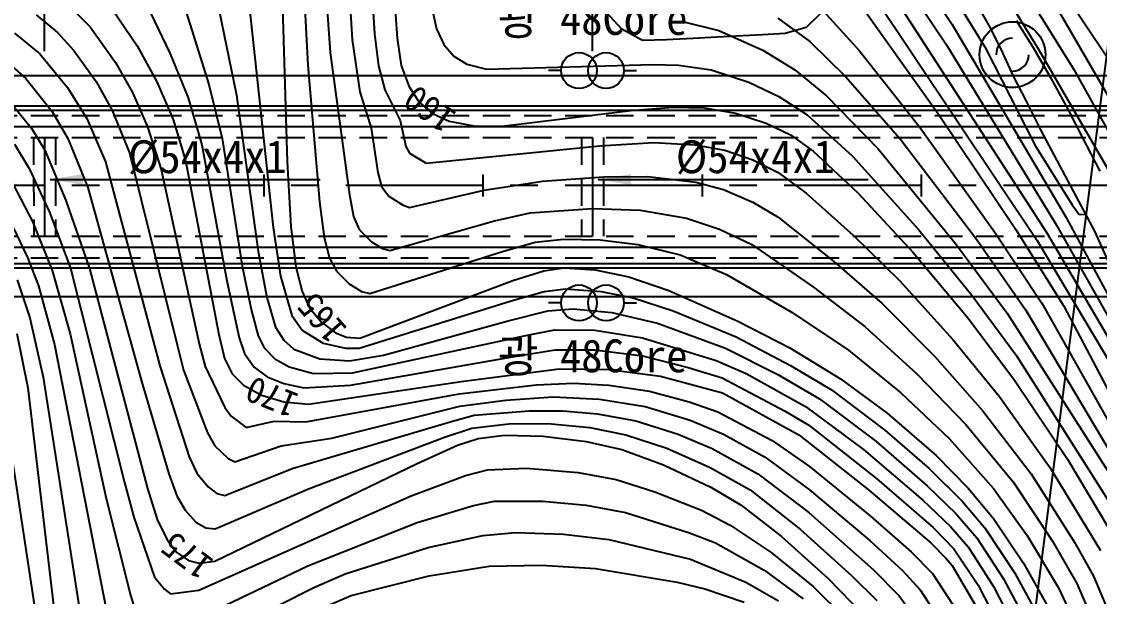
# Model space of a CAD drawing. Header units: millimetres. Extents: x 6886 to 7682, y 1103 to 1807.
# Drawn here: x 7170.6 to 7268.9, y 1436.7 to 1489.1 of the extents above; entities that cross this region are included whole.
import ezdxf
from ezdxf.enums import TextEntityAlignment as Align
from ezdxf.xclip import XClip

# ---------------------------------------------------------------- set-up
doc = ezdxf.new("R2010")
doc.units = ezdxf.units.MM
doc.header["$LTSCALE"] = 10
doc.header["$MEASUREMENT"] = 0
doc.header["$XCLIPFRAME"] = 2
doc.linetypes.add('CENTER', pattern=[2, 1.25, -0.25, 0.25, -0.25])
doc.linetypes.add('HIDDEN', pattern=[0.375, 0.25, -0.125])
for name, color, linetype in [('TN-TEXT', 3, 'Continuous'), ('TZ-BASE', 253, 'Continuous'), ('TZ-CABL', 4, 'Continuous'), ('TZ-SYMB', 1, 'Continuous')]:
    doc.layers.add(name, color=color, linetype=linetype)
doc.styles.add('HANA', font='GulimChe.ttf')
doc.styles.get("Standard").update_dxf_attribs({"font": 'GulimChe.ttf'})
doc.linetypes.add('ZIGZAG', pattern='A,0.0001,-0.2,[131,ltypeshp.shx,S=0.2,R=0,X=-0.2,Y=0],-0.4,[131,ltypeshp.shx,S=0.2,R=180,X=0.2,Y=0],-0.2', length=0.8001)
doc.dimstyles.get("Standard").update_dxf_attribs({"dimtxt": 0.18, "dimasz": 0.18, "dimexe": 0.18, "dimexo": 0.0625, "dimgap": 0.09, "dimtad": 0, "dimtih": 1, "dimtoh": 1, "dimdec": 4, "dimzin": 0, "dimdsep": 46, "dimtxsty": 'Standard', "dimcen": 0.09, "dimadec": 0, "dimazin": 0, "dimtfac": 1, "dimtdec": 4, "dimtofl": 0, "dimtmove": 0, "dimatfit": 3, "dimfxl": 0, "dimtolj": 1, "dimtzin": 0, "dimarcsym": 0})

# ---------------------------------------------------------------- blocks, each defined once
blk = doc.blocks.new('JD-GFJ6DDFJGD34XDGH')
at = {"layer": 'TZ-BASE'}
for p, q in [((272.794, -175.909), (317.886, 175)), ((225.018, 27.049, 163), (226.058, 12.137, 163)), ((229.235, 26.87, 161), (230.117, 13.836, 161)), ((282.238, 26.206, 149), (290.716, 12.388, 149)), ((221.464, 24.758, 165), (222.145, 2.17, 165)), ((223.275, 25.383, 164), (224.018, 10.974, 164)), ((227.361, 25.186, 162), (228.073, 13.282, 162)), ((217.824, 24.321, 166), (220.867, -3.812, 166)), ((214.616, 22.484, 167), (217.507, 8.262, 167)), ((278.175, 21.664, 151), (282.827, 14.705, 151)), ((279.897, 22.233, 150), (285.839, 12.6, 150)), ((231.606, 21.336, 160), (232.189, 13.453, 160)), ((207.428, 20.475, 169), (211.463, 12.017, 169)), ((211.451, 20.592, 168), (214.992, 9.209, 168)), ((277.25, 20.346, 152), (282.314, 12.837, 152)), ((276.495, 18.802, 153), (291.457, -4.312, 153)), ((288.621, 19.146, 148), (293.924, 10.583, 148)), ((304.237, 0.731, 146), (292.652, 18.144, 146)), ((275.425, 17.646, 154), (290.577, -5.013, 154)), ((202.348, 16.297, 171), (204.154, 14.495, 171)), ((206.244, 15.973, 170), (208.435, 12.754, 170)), ((235.353, 16.094, 159), (235.757, 14.289, 159)), ((252.67, 14.278, 156.63), (251.256, 15.836, 156.63)), ((271.018, 15.962, 156), (274.363, 12.305, 156)), ((274.787, 16.041, 155), (281.581, 6.521, 155)), ((286.316, 14.384, 141.522), (285.103, 16.521, 141.522)), ((308.136, -10.995, 147), (292.156, 16.614, 147)), ((199.242, 15.565, 172), (201.173, 13.975, 172)), ((258.085, 14.986, 158), (261.512, 14.143, 158)), ((266.916, 15.277, 157), (269.831, 13.138, 157)), ((270.797, 15.708, 156.63), (269.498, 14.425, 156.63)), ((288.647, 15.074, 155.51), (290.212, 12.607, 155.51)), ((197.261, 13.916, 173), (199.567, 12.035, 173)), ((201.173, 13.975, 172), (202.68, 12.333, 172)), ((204.154, 14.495, 171), (206.475, 11.228, 171)), ((230.117, 13.836, 161), (230.478, 10.914, 161)), ((235.757, 14.289, 159), (236.429, 12.871, 159)), ((254.573, 13.245, 156.63), (252.67, 14.278, 156.63)), ((261.512, 14.143, 158), (265.55, 12.361, 158)), ((267.58, 13.876, 156.63), (265.521, 13.751, 156.63)), ((269.498, 14.425, 156.63), (267.58, 13.876, 156.63)), ((282.827, 14.705, 151), (293.217, -2.908, 151)), ((287.437, 12.125, 141.522), (286.316, 14.384, 141.522)), ((228.073, 13.282, 162), (228.764, 8.56, 162)), ((232.189, 13.453, 160), (232.533, 10.951, 160)), ((236.429, 12.871, 159), (237.34, 11.819, 159)), ((256.736, 13.292, 156.63), (254.573, 13.245, 156.63)), ((259.177, 13.419, 156.63), (256.736, 13.292, 156.63)), ((261.336, 13.533, 156.63), (259.177, 13.419, 156.63)), ((263.727, 13.657, 156.63), (261.336, 13.533, 156.63)), ((265.521, 13.751, 156.63), (263.727, 13.657, 156.63)), ((269.831, 13.138, 157), (273.098, 9.948, 157)), ((282.314, 12.837, 152), (292.337, -3.61, 152)), ((199.567, 12.035, 173), (202.106, 8.949, 173)), ((202.68, 12.333, 172), (204.695, 9.497, 172)), ((208.435, 12.754, 170), (210.252, 9.472, 170)), ((211.463, 12.017, 169), (213.102, 8, 169)), ((226.058, 12.137, 163), (227.811, -0.84, 163)), ((237.34, 11.819, 159), (238.54, 11.077, 159)), ((265.55, 12.361, 158), (268.46, 10.565, 158)), ((274.363, 12.305, 156), (279.848, 5.367, 156)), ((285.839, 12.6, 150), (290.395, 3.651, 150)), ((288.418, 9.993, 141.522), (287.437, 12.125, 141.522)), ((290.212, 12.607, 155.51), (291.776, 9.871, 155.51)), ((290.716, 12.388, 149), (297.002, 1.562, 149)), ((195.993, 11.796, 174), (198.288, 9.773, 174)), ((206.475, 11.228, 171), (208.036, 8.481, 171)), ((224.018, 10.974, 164), (225.085, -1.471, 164)), ((230.478, 10.914, 161), (231.044, 8.729, 161)), ((232.533, 10.951, 160), (233.273, 9.003, 160)), ((238.54, 11.077, 159), (240.32, 10.609, 159)), ((240.32, 10.609, 159), (255.518, 11.04, 159)), ((255.518, 11.04, 159), (257.859, 10.997, 159)), ((257.859, 10.997, 159), (260.819, 10.559, 159)), ((700, 10), (80, 10)), ((260.819, 10.559, 159), (264.258, 9.447, 159)), ((268.46, 10.565, 158), (271.343, 8.197, 158)), ((273.098, 9.948, 157), (278.065, 4.263, 157)), ((289.607, 7.688, 141.522), (288.418, 9.993, 141.522)), ((291.776, 9.871, 155.51), (293.421, 6.84, 155.51)), ((293.924, 10.583, 148), (305.191, -9.698, 148)), ((198.288, 9.773, 174), (200.684, 6.76, 174)), ((202.106, 8.949, 173), (203.864, 6.121, 173)), ((204.695, 9.497, 172), (206.18, 6.856, 172)), ((210.252, 9.472, 170), (211.729, 6.041, 170)), ((214.992, 9.209, 168), (216.194, 4.282, 168)), ((233.273, 9.003, 160), (234.196, 7.626, 160)), ((264.258, 9.447, 159), (266.997, 8.135, 159)), ((196.653, 7.884, 175), (198.796, 5.254, 175)), ((208.036, 8.481, 171), (209.395, 5.366, 171)), ((213.102, 8, 169), (214.357, 3.722, 169)), ((217.507, 8.262, 167), (219.476, -6.004, 167)), ((228.764, 8.56, 162), (229.81, 5.249, 162)), ((231.044, 8.729, 161), (232.45, 5.93, 161)), ((266.997, 8.135, 159), (269.583, 6.467, 159)), ((271.343, 8.197, 158), (276.064, 3.352, 158)), ((80, 7.29), (700, 7.288)), ((80, 6.89), (700, 6.888)), ((234.196, 7.626, 160), (235.393, 6.586, 160)), ((253.506, 6.841, 160), (257.37, 7.141, 160)), ((257.37, 7.141, 160), (260.18, 7.082, 160)), ((260.18, 7.082, 160), (263.043, 6.599, 160)), ((290.948, 5.041, 141.522), (289.607, 7.688, 141.522)), ((200.684, 6.76, 174), (202.123, 4.304, 174)), ((203.864, 6.121, 173), (205.554, 2.157, 173)), ((206.18, 6.856, 172), (207.74, 3.003, 172)), ((211.729, 6.041, 170), (212.849, 2.275, 170)), ((232.45, 5.93, 161), (232.962, 3.569, 161)), ((235.393, 6.586, 160), (236.915, 5.866, 160)), ((241.761, 5.416, 160), (253.506, 6.841, 160)), ((263.043, 6.599, 160), (265.856, 5.694, 160)), ((269.583, 6.467, 159), (273.726, 2.7, 159)), ((281.581, 6.521, 155), (288.615, -3.998, 155)), ((293.421, 6.84, 155.51), (294.683, 4.422, 155.51)), ((198.796, 5.254, 175), (200.017, 3.218, 175)), ((209.395, 5.366, 171), (210.646, 1.473, 171)), ((229.81, 5.249, 162), (230.404, 1.188, 162)), ((236.915, 5.866, 160), (239.172, 5.446, 160)), ((239.172, 5.446, 160), (241.761, 5.416, 160)), ((265.856, 5.694, 160), (268.073, 4.637, 160)), ((279.848, 5.367, 156), (286.679, -4.225, 156)), ((295.822, -4.155, 141.522), (290.948, 5.041, 141.522)), ((202.123, 4.304, 174), (203.936, -0.162, 174)), ((216.194, 4.282, 168), (218.037, -7.364, 168)), ((268.073, 4.637, 160), (270.146, 3.138, 160)), ((278.065, 4.263, 157), (285.025, -4.893, 157)), ((294.683, 4.422, 155.51), (296.283, 1.306, 155.51)), ((197.254, 3.787, 176), (198.596, 1.546, 176)), ((200.017, 3.218, 175), (201.95, -1.352, 175)), ((207.74, 3.003, 172), (212.084, -14.514, 172)), ((214.357, 3.722, 169), (216.625, -8.692, 169)), ((232.962, 3.569, 161), (233.298, 2.954, 161)), ((233.298, 2.954, 161), (234.807, 2.035, 161)), ((234.807, 2.035, 161), (250.655, 3.639, 161)), ((250.655, 3.639, 161), (255.569, 3.932, 161)), ((255.569, 3.932, 161), (259.372, 3.726, 161)), ((259.372, 3.726, 161), (262.067, 3.224, 161)), ((262.067, 3.224, 161), (264.624, 2.345, 161)), ((270.146, 3.138, 160), (274.214, -0.674, 160)), ((276.064, 3.352, 158), (283.121, -5.281, 158)), ((290.395, 3.651, 150), (293.76, -1.741, 150)), ((205.554, 2.157, 173), (210.516, -16.428, 173)), ((212.849, 2.275, 170), (215.912, -13.583, 170)), ((222.145, 2.17, 165), (222.476, -3.727, 165)), ((264.624, 2.345, 161), (266.955, 1.182, 161)), ((273.726, 2.7, 159), (279.774, -4.026, 159)), ((198.596, 1.546, 176), (200.463, -2.431, 176)), ((200, 1), (200, -1)), ((210.646, 1.473, 171), (214.1, -14.441, 171)), ((220, 1), (220, -1)), ((230.404, 1.188, 162), (230.734, -0.089, 162)), ((240, 1), (240, -1)), ((260, 1), (260, -1)), ((266.955, 1.182, 161), (269.482, -0.695, 161)), ((280, 1), (280, -1)), ((196.698, 0.926, 177), (198.902, -3.263, 177)), ((240.12, -0.423, 162), (245.438, 0.408, 162)), ((245.438, 0.408, 162), (251.038, 0.8, 162)), ((251.038, 0.8, 162), (255.061, 0.832, 162)), ((255.061, 0.832, 162), (259.423, 0.317, 162)), ((259.423, 0.317, 162), (261.949, -0.367, 162)), ((203.936, -0.162, 174), (208.854, -17.841, 174)), ((227.811, -0.84, 163), (228.19, -2.807, 163)), ((230.734, -0.089, 162), (231.422, -0.953, 162)), ((231.422, -0.953, 162), (232.649, -1.764, 162)), ((233.301, -1.996, 162), (240.12, -0.423, 162)), ((261.949, -0.367, 162), (264.642, -1.515, 162)), ((269.482, -0.695, 161), (273.772, -4.51, 161)), ((274.214, -0.674, 160), (279.25, -6.098, 160)), ((201.95, -1.352, 175), (204.093, -7.571, 175)), ((225.085, -1.471, 164), (225.507, -4.73, 164)), ((232.649, -1.764, 162), (233.301, -1.996, 162)), ((264.642, -1.515, 162), (266.933, -2.87, 162)), ((293.76, -1.741, 150), (294.097, -2.206, 150)), ((200.463, -2.431, 176), (202.354, -7.542, 176)), ((228.19, -2.807, 163), (228.717, -4.016, 163)), ((241.054, -3.213, 163), (244.314, -2.472, 163)), ((244.314, -2.472, 163), (250.003, -2.085, 163)), ((250.003, -2.085, 163), (254.336, -2.243, 163)), ((254.336, -2.243, 163), (258.566, -2.969, 163)), ((266.933, -2.87, 162), (272.006, -6.919, 162)), ((293.217, -2.908, 151), (297.618, -11.076, 151)), ((294.097, -2.206, 150), (294.385, -2.603, 150)), ((294.385, -2.603, 150), (295.01, -2.623, 150)), ((196.755, -3.05, 178), (198.435, -6.565, 178)), ((198.902, -3.263, 177), (200.684, -7.734, 177)), ((220.867, -3.812, 166), (221.513, -8.256, 166)), ((222.476, -3.727, 165), (222.94, -7.4, 165)), ((231.49, -5.926, 163), (241.054, -3.213, 163)), ((258.566, -2.969, 163), (261.584, -3.972, 163)), ((292.337, -3.61, 152), (300.055, -17.304, 152)), ((225.507, -4.73, 164), (226.009, -6.611, 164)), ((228.717, -4.016, 163), (229.835, -5.121, 163)), ((244.755, -5.165, 164), (247.337, -4.881, 164)), ((247.337, -4.881, 164), (250.705, -4.934, 164)), ((261.584, -3.972, 163), (264.528, -5.377, 163)), ((273.772, -4.51, 161), (278.024, -8.658, 161)), ((279.774, -4.026, 159), (284.62, -9.985, 159)), ((285.025, -4.893, 157), (289.552, -11.357, 157)), ((286.679, -4.225, 156), (290.99, -10.711, 156)), ((288.615, -3.998, 155), (289.697, -5.715, 155)), ((291.457, -4.312, 153), (299.052, -17.287, 153)), ((297.03, -6.793, 141.522), (295.822, -4.155, 141.522)), ((229.835, -5.121, 163), (230.823, -5.736, 163)), ((230.823, -5.736, 163), (231.49, -5.926, 163)), ((241.886, -5.972, 164), (244.755, -5.165, 164)), ((250.705, -4.934, 164), (254.131, -5.358, 164)), ((254.131, -5.358, 164), (257.983, -6.327, 164)), ((264.528, -5.377, 163), (270.155, -9.267, 163)), ((283.121, -5.281, 158), (287.847, -11.645, 158)), ((289.697, -5.715, 155), (293.021, -10.989, 155)), ((290.577, -5.013, 154), (297.653, -16.884, 154)), ((198.435, -6.565, 178), (199.455, -9.132, 178)), ((219.476, -6.004, 167), (220.277, -10.195, 167)), ((226.009, -6.611, 164), (226.669, -7.832, 164)), ((229.679, -9.856, 164), (241.886, -5.972, 164)), ((257.983, -6.327, 164), (262.215, -8.096, 164)), ((279.25, -6.098, 160), (284.263, -12.106, 160)), ((80, -7.11), (700, -7.112)), ((80, -7.51), (700, -7.512)), ((200.684, -7.734, 177), (202.337, -13.522, 177)), ((202.354, -7.542, 176), (207.29, -27.085, 176)), ((204.093, -7.571, 175), (209.392, -27.637, 175)), ((218.037, -7.364, 168), (218.881, -11.437, 168)), ((222.94, -7.4, 165), (223.505, -9.65, 165)), ((226.669, -7.832, 164), (227.803, -8.964, 164)), ((242.714, -8.661, 165), (245.549, -7.763, 165)), ((245.549, -7.763, 165), (247.397, -7.502, 165)), ((247.397, -7.502, 165), (250.231, -7.698, 165)), ((250.231, -7.698, 165), (253.313, -8.322, 165)), ((272.006, -6.919, 162), (276.419, -10.743, 162)), ((197.502, -8.599, 179), (198.64, -12.051, 179)), ((216.625, -8.692, 169), (217.751, -13.894, 169)), ((221.513, -8.256, 166), (222.564, -11.859, 166)), ((228.776, -13.915, 165), (242.714, -8.661, 165)), ((253.313, -8.322, 165), (256.972, -9.58, 165)), ((262.215, -8.096, 164), (268.212, -11.577, 164)), ((278.024, -8.658, 161), (282.877, -14.027, 161)), ((199.455, -9.132, 178), (200.911, -14.483, 178)), ((223.505, -9.65, 165), (224.161, -11.144, 165)), ((227.803, -8.964, 164), (228.926, -9.666, 164)), ((228.926, -9.666, 164), (229.679, -9.856, 164)), ((242.587, -10.508, 166), (245.583, -9.654, 166)), ((245.583, -9.654, 166), (247.536, -9.418, 166)), ((247.536, -9.418, 166), (250.799, -9.653, 166)), ((250.799, -9.653, 166), (253.719, -10.251, 166)), ((256.972, -9.58, 165), (263.261, -12.378, 165)), ((270.155, -9.267, 163), (274.892, -12.892, 163)), ((80, -10.11), (700, -10.112)), ((220.277, -10.195, 167), (221.074, -12.918, 167)), ((228.721, -14.832, 166), (242.587, -10.508, 166)), ((253.719, -10.251, 166), (257.354, -11.414, 166)), ((276.419, -10.743, 162), (281.209, -15.563, 162)), ((284.62, -9.985, 159), (288.662, -15.478, 159)), ((290.99, -10.711, 156), (298.117, -23.358, 156)), ((218.881, -11.437, 168), (219.498, -13.716, 168)), ((224.161, -11.144, 165), (225.26, -12.462, 165)), ((242.306, -12.322, 167), (245.907, -11.427, 167)), ((245.907, -11.427, 167), (248.221, -11.253, 167)), ((248.221, -11.253, 167), (251.76, -11.584, 167)), ((251.76, -11.584, 167), (255.919, -12.564, 167)), ((257.354, -11.414, 166), (263.103, -13.792, 166)), ((268.212, -11.577, 164), (273.367, -15.027, 164)), ((287.847, -11.645, 158), (300.609, -31.672, 158)), ((289.552, -11.357, 157), (297.789, -25.239, 157)), ((293.021, -10.989, 155), (299.423, -23.213, 155)), ((198.64, -12.051, 179), (199.866, -17.462, 179)), ((222.564, -11.859, 166), (223.531, -13.23, 166)), ((225.26, -12.462, 165), (226.536, -13.419, 165)), ((230.936, -15.456, 167), (242.306, -12.322, 167)), ((255.919, -12.564, 167), (262.128, -14.824, 167)), ((263.261, -12.378, 165), (268, -14.807, 165)), ((284.263, -12.106, 160), (288.513, -17.736, 160)), ((197.462, -13.498, 180), (198.465, -18.453, 180)), ((202.337, -13.522, 177), (205.631, -28.539, 177)), ((215.912, -13.583, 170), (216.412, -15.77, 170)), ((219.498, -13.716, 168), (220.033, -14.79, 168)), ((221.074, -12.918, 167), (221.837, -14.089, 167)), ((223.531, -13.23, 166), (225.418, -14.366, 166)), ((226.536, -13.419, 165), (227.557, -13.834, 165)), ((228.106, -17.088, 168), (243.753, -13.703, 168)), ((243.753, -13.703, 168), (246.544, -13.143, 168)), ((246.544, -13.143, 168), (250.204, -13.18, 168)), ((250.204, -13.18, 168), (254.567, -13.89, 168)), ((274.892, -12.892, 163), (279.605, -17.173, 163)), ((200.911, -14.483, 178), (205.608, -38.641, 178)), ((212.084, -14.514, 172), (212.685, -16.829, 172)), ((214.1, -14.441, 171), (214.667, -16.512, 171)), ((217.751, -13.894, 169), (218.232, -15.323, 169)), ((221.837, -14.089, 167), (222.757, -14.908, 167)), ((225.418, -14.366, 166), (227.456, -14.833, 166)), ((227.557, -13.834, 165), (228.776, -13.915, 165)), ((254.567, -13.89, 168), (261.274, -15.947, 168)), ((263.103, -13.792, 166), (268.075, -16.405, 166)), ((282.877, -14.027, 161), (287.107, -19.223, 161)), ((218.232, -15.323, 169), (219.124, -16.549, 169)), ((220.033, -14.79, 168), (221.002, -15.802, 168)), ((222.757, -14.908, 167), (225.116, -15.808, 167)), ((227.456, -14.833, 166), (228.721, -14.832, 166)), ((227.829, -15.979, 167), (230.936, -15.456, 167)), ((227.916, -18.216, 169), (243.406, -15.493, 169)), ((243.406, -15.493, 169), (246.58, -14.967, 169)), ((246.58, -14.967, 169), (250.19, -14.975, 169)), ((250.19, -14.975, 169), (254.547, -15.541, 169)), ((254.547, -15.541, 169), (258.714, -16.589, 169)), ((262.128, -14.824, 167), (266.914, -17.239, 167)), ((268, -14.807, 165), (272.614, -17.612, 165)), ((273.367, -15.027, 164), (278.124, -18.889, 164)), ((281.209, -15.563, 162), (285.589, -20.504, 162)), ((288.662, -15.478, 159), (299.102, -31.962, 159)), ((210.516, -16.428, 173), (213.188, -24.735, 173)), ((214.667, -16.512, 171), (216.457, -20.229, 171)), ((216.412, -15.77, 170), (217.107, -17.167, 170)), ((219.124, -16.549, 169), (220.317, -17.433, 169)), ((221.002, -15.802, 168), (222.321, -16.532, 168)), ((222.321, -16.532, 168), (224.541, -17.14, 168)), ((225.116, -15.808, 167), (227.829, -15.979, 167)), ((258.714, -16.589, 169), (261.819, -17.546, 169)), ((261.274, -15.947, 168), (264.03, -17.149, 168)), ((268.075, -16.405, 166), (271.803, -18.632, 166)), ((199.866, -17.462, 179), (203.408, -40.025, 179)), ((212.685, -16.829, 172), (214.853, -22.561, 172)), ((217.107, -17.167, 170), (218.155, -18.198, 170)), ((220.317, -17.433, 169), (221.817, -18.046, 169)), ((224.541, -17.14, 168), (228.106, -17.088, 168)), ((238.006, -17.868, 170), (246.968, -16.729, 170)), ((246.968, -16.729, 170), (251.488, -16.777, 170)), ((251.488, -16.777, 170), (256.202, -17.383, 170)), ((256.202, -17.383, 170), (261.864, -18.909, 170)), ((261.819, -17.546, 169), (267.576, -20.578, 169)), ((264.03, -17.149, 168), (269.441, -20.163, 168)), ((266.914, -17.239, 167), (270.715, -19.441, 167)), ((272.614, -17.612, 165), (276.893, -20.757, 165)), ((279.605, -17.173, 163), (284.071, -21.786, 163)), ((195.951, -17.708, 181), (199.642, -42.12, 181)), ((198.465, -18.453, 180), (201.179, -41.355, 180)), ((208.854, -17.841, 174), (211.336, -26.305, 174)), ((218.155, -18.198, 170), (219.8, -19.12, 170)), ((221.817, -18.046, 169), (223.655, -18.445, 169)), ((223.655, -18.445, 169), (227.916, -18.216, 169)), ((224.075, -19.937, 170), (238.006, -17.868, 170)), ((237.817, -19.01, 171), (244.902, -18.174, 171)), ((244.902, -18.174, 171), (248.272, -18.033, 171)), ((248.272, -18.033, 171), (251.501, -18.192, 171)), ((251.501, -18.192, 171), (255.191, -18.748, 171)), ((271.803, -18.632, 166), (276.675, -22.321, 166)), ((288.513, -17.736, 160), (293.337, -24.95, 160)), ((219.8, -19.12, 170), (221.829, -19.723, 170)), ((223.841, -21.54, 171), (237.817, -19.01, 171)), ((237.9, -20.126, 172), (242.09, -19.559, 172)), ((242.09, -19.559, 172), (246.398, -19.274, 172)), ((246.398, -19.274, 172), (250.649, -19.472, 172)), ((250.649, -19.472, 172), (254.789, -20.162, 172)), ((255.191, -18.748, 171), (258.829, -19.714, 171)), ((261.864, -18.909, 170), (268.827, -22.732, 170)), ((270.715, -19.441, 167), (275.859, -23.327, 167)), ((278.124, -18.889, 164), (282.554, -23.067, 164)), ((287.107, -19.223, 161), (291.763, -25.738, 161)), ((216.457, -20.229, 171), (217.02, -21.038, 171)), ((221.829, -19.723, 170), (224.075, -19.937, 170)), ((226.201, -23.036, 172), (237.9, -20.126, 172)), ((239.201, -20.955, 173), (244.218, -20.551, 173)), ((244.218, -20.551, 173), (247.299, -20.542, 173)), ((247.299, -20.542, 173), (250.448, -20.81, 173)), ((254.789, -20.162, 172), (258.921, -21.398, 172)), ((258.829, -19.714, 171), (261.42, -20.634, 171)), ((261.42, -20.634, 171), (266.398, -23.26, 171)), ((267.576, -20.578, 169), (269.748, -21.852, 169)), ((269.441, -20.163, 168), (274.72, -24.076, 168)), ((285.589, -20.504, 162), (290.027, -26.298, 162)), ((217.02, -21.038, 171), (218.384, -22.076, 171)), ((218.384, -22.076, 171), (220.948, -21.503, 171)), ((220.948, -21.503, 171), (223.841, -21.54, 171)), ((222.593, -25.818, 173), (237.234, -21.479, 173)), ((237.234, -21.479, 173), (239.201, -20.955, 173)), ((250.448, -20.81, 173), (253.96, -21.469, 173)), ((253.96, -21.469, 173), (257.815, -22.677, 173)), ((258.921, -21.398, 172), (261.941, -22.676, 172)), ((276.893, -20.757, 165), (281.349, -24.611, 165)), ((214.853, -22.561, 172), (215.547, -23.746, 172)), ((236.486, -22.963, 174), (238.978, -22.112, 174)), ((238.978, -22.112, 174), (242.365, -21.734, 174)), ((242.365, -21.734, 174), (245.924, -21.708, 174)), ((245.924, -21.708, 174), (249.769, -22.075, 174)), ((249.769, -22.075, 174), (253.035, -22.728, 174)), ((269.748, -21.852, 169), (275.956, -26.74, 169)), ((276.675, -22.321, 166), (280.704, -25.804, 166)), ((284.071, -21.786, 163), (288.377, -27.024, 163)), ((221.581, -23.734, 172), (226.201, -23.036, 172)), ((224.075, -27.664, 174), (236.486, -22.963, 174)), ((237.683, -23.677, 175), (239.58, -23.056, 175)), ((239.58, -23.056, 175), (241.969, -22.758, 175)), ((241.969, -22.758, 175), (245.485, -22.857, 175)), ((245.485, -22.857, 175), (249.419, -23.344, 175)), ((249.419, -23.344, 175), (252.679, -24.07, 175)), ((253.035, -22.728, 174), (256.776, -23.955, 174)), ((257.815, -22.677, 173), (260.914, -23.979, 173)), ((261.941, -22.676, 172), (265.769, -24.78, 172)), ((266.398, -23.26, 171), (269.797, -25.615, 171)), ((268.827, -22.732, 170), (275.182, -27.741, 170)), ((275.859, -23.327, 167), (280.55, -27.377, 167)), ((282.554, -23.067, 164), (286.596, -27.624, 164)), ((215.547, -23.746, 172), (216.756, -24.879, 172)), ((217.351, -25.198, 172), (221.581, -23.734, 172)), ((233.984, -25.343, 175), (237.683, -23.677, 175)), ((252.679, -24.07, 175), (256.477, -25.458, 175)), ((256.776, -23.955, 174), (260.75, -25.714, 174)), ((260.914, -23.979, 173), (265.095, -26.279, 173)), ((274.72, -24.076, 168), (280.129, -28.683, 168)), ((213.188, -24.735, 173), (213.9, -26.241, 173)), ((215.548, -34.261, 175), (233.984, -25.343, 175)), ((216.756, -24.879, 172), (217.351, -25.198, 172)), ((256.477, -25.458, 175), (260.804, -27.515, 175)), ((265.769, -24.78, 172), (269.811, -27.738, 172)), ((281.349, -24.611, 165), (284.287, -27.588, 165)), ((293.337, -24.95, 160), (297.953, -32.712, 160)), ((211.336, -26.305, 174), (212.057, -28.29, 174)), ((213.9, -26.241, 173), (214.938, -27.484, 173)), ((216.434, -28.267, 173), (222.593, -25.818, 173)), ((233.446, -28.305, 176), (238.41, -26.448, 176)), ((238.41, -26.448, 176), (240.42, -25.928, 176)), ((240.42, -25.928, 176), (243.967, -25.778, 176)), ((243.967, -25.778, 176), (248.683, -26.161, 176)), ((248.683, -26.161, 176), (252.148, -26.811, 176)), ((260.75, -25.714, 174), (264.376, -27.759, 174)), ((265.095, -26.279, 173), (269.748, -29.827, 173)), ((269.797, -25.615, 171), (275.366, -30.145, 171)), ((280.704, -25.804, 166), (283.749, -28.816, 166)), ((290.027, -26.298, 162), (294.005, -32.592, 162)), ((291.763, -25.738, 161), (296.349, -33.3, 161)), ((207.29, -27.085, 176), (208.13, -30.24, 176)), ((214.938, -27.484, 173), (215.716, -28.082, 173)), ((252.148, -26.811, 176), (255.675, -27.927, 176)), ((260.804, -27.515, 175), (263.562, -29.16, 175)), ((275.956, -26.74, 169), (281.072, -31.185, 169)), ((280.55, -27.377, 167), (283.153, -29.909, 167)), ((288.377, -27.024, 163), (291.958, -32.428, 163)), ((209.392, -27.637, 175), (210.263, -30.464, 175)), ((212.057, -28.29, 174), (212.827, -29.615, 174)), ((214.063, -36.904, 176), (233.446, -28.305, 176)), ((215.567, -31.297, 174), (224.075, -27.664, 174)), ((215.716, -28.082, 173), (216.434, -28.267, 173)), ((255.675, -27.927, 176), (259.957, -29.621, 176)), ((264.376, -27.759, 174), (268.986, -31.364, 174)), ((269.811, -27.738, 172), (275.335, -32.408, 172)), ((275.182, -27.741, 170), (280.868, -32.574, 170)), ((284.287, -27.588, 165), (286.597, -30.366, 165)), ((286.596, -27.624, 164), (289.654, -31.915, 164)), ((205.631, -28.539, 177), (207.834, -37.364, 177)), ((233.998, -30.735, 177), (239.152, -29.181, 177)), ((239.152, -29.181, 177), (241.07, -28.787, 177)), ((241.07, -28.787, 177), (245.458, -28.772, 177)), ((245.458, -28.772, 177), (249.406, -29.142, 177)), ((249.406, -29.142, 177), (253.005, -29.815, 177)), ((263.562, -29.16, 175), (267.25, -32.02, 175)), ((280.129, -28.683, 168), (282.656, -31.094, 168)), ((283.749, -28.816, 166), (285.8, -31.218, 166)), ((208.13, -30.24, 176), (210.021, -35.712, 176)), ((210.263, -30.464, 175), (211.192, -32.317, 175)), ((212.827, -29.615, 174), (213.798, -30.687, 174)), ((253.005, -29.815, 177), (258.864, -31.668, 177)), ((259.957, -29.621, 176), (262.545, -30.972, 176)), ((269.748, -29.827, 173), (275.642, -35.062, 173)), ((275.366, -30.145, 171), (279.083, -33.4, 171)), ((283.153, -29.909, 167), (285.065, -32.12, 167)), ((286.597, -30.366, 165), (289.342, -34.434, 165)), ((213.798, -30.687, 174), (214.717, -31.226, 174)), ((214.717, -31.226, 174), (215.567, -31.297, 174)), ((224.018, -34.674, 177), (233.998, -30.735, 177)), ((262.545, -30.972, 176), (266.314, -33.465, 176)), ((268.986, -31.364, 174), (273.638, -35.567, 174)), ((281.072, -31.185, 169), (282.972, -33.131, 169)), ((282.656, -31.094, 168), (284.291, -32.962, 168)), ((285.8, -31.218, 166), (288.522, -35.347, 166)), ((211.192, -32.317, 175), (212.069, -33.466, 175)), ((235.017, -33.023, 178), (239.977, -31.913, 178)), ((239.977, -31.913, 178), (242.964, -31.654, 178)), ((242.964, -31.654, 178), (247.351, -31.792, 178)), ((247.351, -31.792, 178), (251.485, -32.28, 178)), ((251.485, -32.28, 178), (258.927, -34.087, 178)), ((258.864, -31.668, 177), (261.217, -32.586, 177)), ((267.25, -32.02, 175), (271.466, -35.817, 175)), ((275.335, -32.408, 172), (278.295, -35.106, 172)), ((285.065, -32.12, 167), (287.494, -35.857, 167)), ((289.654, -31.915, 164), (292.51, -36.694, 164)), ((291.958, -32.428, 163), (294.181, -36.289, 163)), ((227.428, -35.406, 178), (235.017, -33.023, 178)), ((261.217, -32.586, 177), (265.653, -35.072, 177)), ((279.083, -33.4, 171), (281.016, -35.379, 171)), ((280.868, -32.574, 170), (282.26, -34.02, 170)), ((282.972, -33.131, 169), (285.181, -36.44, 169)), ((284.291, -32.962, 168), (286.575, -36.556, 168)), ((294.005, -32.592, 162), (295.701, -35.621, 162)), ((212.069, -33.466, 175), (213.122, -34.208, 175)), ((213.122, -34.208, 175), (214.093, -34.449, 175)), ((214.093, -34.449, 175), (215.548, -34.261, 175)), ((258.927, -34.087, 178), (263.98, -36.171, 178)), ((266.314, -33.465, 176), (270.145, -36.576, 176)), ((282.26, -34.02, 170), (282.819, -34.669, 170)), ((213.715, -39.598, 177), (224.018, -34.674, 177)), ((224.571, -36.668, 178), (227.428, -35.406, 178)), ((235.103, -35.596, 179), (240.567, -34.725, 179)), ((240.567, -34.725, 179), (245.356, -34.616, 179)), ((245.356, -34.616, 179), (250.281, -34.922, 179)), ((250.281, -34.922, 179), (257.729, -36.19, 179)), ((265.653, -35.072, 177), (269.223, -37.689, 177)), ((275.642, -35.062, 173), (277.991, -37.422, 173)), ((278.295, -35.106, 172), (279.888, -36.877, 172)), ((281.016, -35.379, 171), (283.298, -38.895, 171)), ((282.819, -34.669, 170), (284.919, -38.243, 170)), ((288.522, -35.347, 166), (291.56, -40.918, 166)), ((289.342, -34.434, 165), (292.572, -40.229, 165)), ((210.021, -35.712, 176), (210.945, -36.803, 176)), ((227.969, -37.384, 179), (235.103, -35.596, 179)), ((257.729, -36.19, 179), (260.255, -36.77, 179)), ((263.98, -36.171, 178), (266.962, -37.871, 178)), ((271.466, -35.817, 175), (274.676, -39.094, 175)), ((273.638, -35.567, 174), (275.942, -37.834, 174)), ((287.494, -35.857, 167), (290.398, -41.283, 167)), ((294.181, -36.289, 163), (300.162, -49.965, 163)), ((295.701, -35.621, 162), (305.743, -59.387, 162)), ((207.834, -37.364, 177), (208.167, -38.465, 177)), ((210.945, -36.803, 176), (211.49, -37.232, 176)), ((211.49, -37.232, 176), (214.063, -36.904, 176)), ((212.801, -42.558, 178), (224.571, -36.668, 178)), ((260.255, -36.77, 179), (263.849, -37.991, 179)), ((270.145, -36.576, 176), (273.051, -39.445, 176)), ((279.888, -36.877, 172), (282.098, -40.243, 172)), ((285.181, -36.44, 169), (288.187, -42.226, 169)), ((286.575, -36.556, 168), (289.423, -42.023, 168)), ((292.51, -36.694, 164), (296.598, -45.282, 164)), ((225.787, -38.329, 179), (227.969, -37.384, 179)), ((277.991, -37.422, 173), (280.389, -40.737, 173))]:
    blk.add_line(p, q, dxfattribs=at)
at = {"layer": 'TZ-BASE', "linetype": 'CENTER', "flags": 128}
blk.add_lwpolyline([(700, 0), (80, 0), (0, 0)], dxfattribs=at)
at = {"layer": 'TZ-BASE'}
blk.add_circle((288.32, 11.942), 3, dxfattribs=at)
for start, end in [(90, 180), (270, 0)]:
    blk.add_arc((288.32, 11.942), 1.5, start, end, dxfattribs=at)
at = {"layer": 'TZ-BASE', "style": 'HANA'}
for s, rotation, p in [('160', 144.38245, (237.699, 6.588, 160)), ('165', 130.92395, (227.706, -13.041, 165)), ('170', 158.14639, (223.324, -19.062, 170)), ('175', 143.3256, (215.542, -34.191, 175))]:
    blk.add_text(s, height=2.4, rotation=rotation, dxfattribs=at).set_placement(p)

msp = doc.modelspace()

# ---------------------------------------------------------------- linework, layer by layer
at = {"layer": 'TZ-BASE', "flags": 128}
for points in [[(7172.651, 1486.426), (7172.651, 1502.128), (7185.31, 1509.215)], [(7222.651, 1486.426), (7222.651, 1502.128), (7235.31, 1509.215)]]:
    msp.add_lwpolyline(points, dxfattribs=at)
at = {"layer": 'TZ-CABL', "linetype": 'HIDDEN'}
for points in [[(6972.651, 1480.575), (7672.651, 1480.575)], [(6972.651, 1479.575), (7672.651, 1479.575)], [(6972.651, 1478.575), (7672.651, 1478.575)], [(7171.651, 1478.573), (7171.659, 1469.575)], [(7173.651, 1478.575), (7173.659, 1469.575)], [(7221.651, 1478.573), (7221.659, 1469.575)], [(7223.651, 1478.575), (7223.659, 1469.575)], [(6972.651, 1469.575), (7672.651, 1469.575)], [(6972.651, 1468.575), (7672.651, 1468.575)], [(6972.651, 1467.575), (7672.651, 1467.575)]]:
    msp.add_lwpolyline(points, dxfattribs=at)
at = {"layer": 'TZ-CABL', "linetype": 'ZIGZAG', "ltscale": 0.5}
for points in [[(6972.651, 1479.575), (7672.651, 1479.575)], [(7172.651, 1478.574), (7172.659, 1469.575)], [(7222.651, 1478.574), (7222.659, 1469.575)], [(6972.651, 1468.575), (7672.651, 1468.575)]]:
    msp.add_lwpolyline(points, dxfattribs=at)
at = {"layer": 'TZ-SYMB', "linetype": 'ByBlock', "ltscale": 5}
for points in [[(7219.782, 1484.671), (7218.642, 1484.671)], [(7225.52, 1484.671), (7226.66, 1484.671)], [(7219.782, 1463.478), (7218.642, 1463.478)], [(7225.52, 1463.478), (7226.66, 1463.478)]]:
    msp.add_lwpolyline(points, dxfattribs=at)
for centre in [(7221.418, 1484.671), (7223.884, 1484.671), (7221.418, 1463.478), (7223.884, 1463.478)]:
    msp.add_circle(centre, 1.636, dxfattribs=at)

# ---------------------------------------------------------------- block references
at = {"layer": 'TZ-BASE'}
ref = msp.add_blockref('JD-GFJ6DDFJGD34XDGH', (6972.651, 1474.176), dxfattribs=at)
XClip(ref).set_block_clipping_path([(-0.0000000017, -75.0000000122), (700.0000000016, 75.0000000037)])

# ---------------------------------------------------------------- texts
at = {"layer": 'TN-TEXT', "extrusion": (-5.48271e-08, -3.84622e-07, 1)}
msp.add_text('광 48Core', height=3, dxfattribs=at).set_placement((7222.651, 1489.463, -0.001), align=Align.MIDDLE)
at = {"layer": 'TN-TEXT', "extrusion": (-5.48271e-08, 3.84622e-07, 1)}
msp.add_text('광 48Core', height=3, dxfattribs=at).set_placement((7222.651, 1458.686, 0), align=Align.MIDDLE)
at = {"layer": 'TZ-BASE'}
for p in [(7187.502, 1476.811), (7237.502, 1476.811)]:
    msp.add_text('Ø54x4x1', height=3, rotation=0.05182, dxfattribs=at).set_placement(p, align=Align.MIDDLE)

# ---------------------------------------------------------------- leaders
for points in [[(7173.151, 1474.734), (7197.807, 1474.734)], [(7223.151, 1474.734), (7247.807, 1474.734)]]:
    msp.add_leader(points, dimstyle='Standard', override={"dimtxt": 3, "dimasz": 3, "dimexe": 2, "dimexo": 3, "dimgap": 1, "dimtad": 0, "dimtih": 0, "dimcen": 1, "dimaunit": 1, "dimadec": 8, "dimtix": 1, "dimtofl": 1, "dimtmove": 2, "dimtvp": 2}, dxfattribs=at)

doc.saveas('drawing.dxf')
